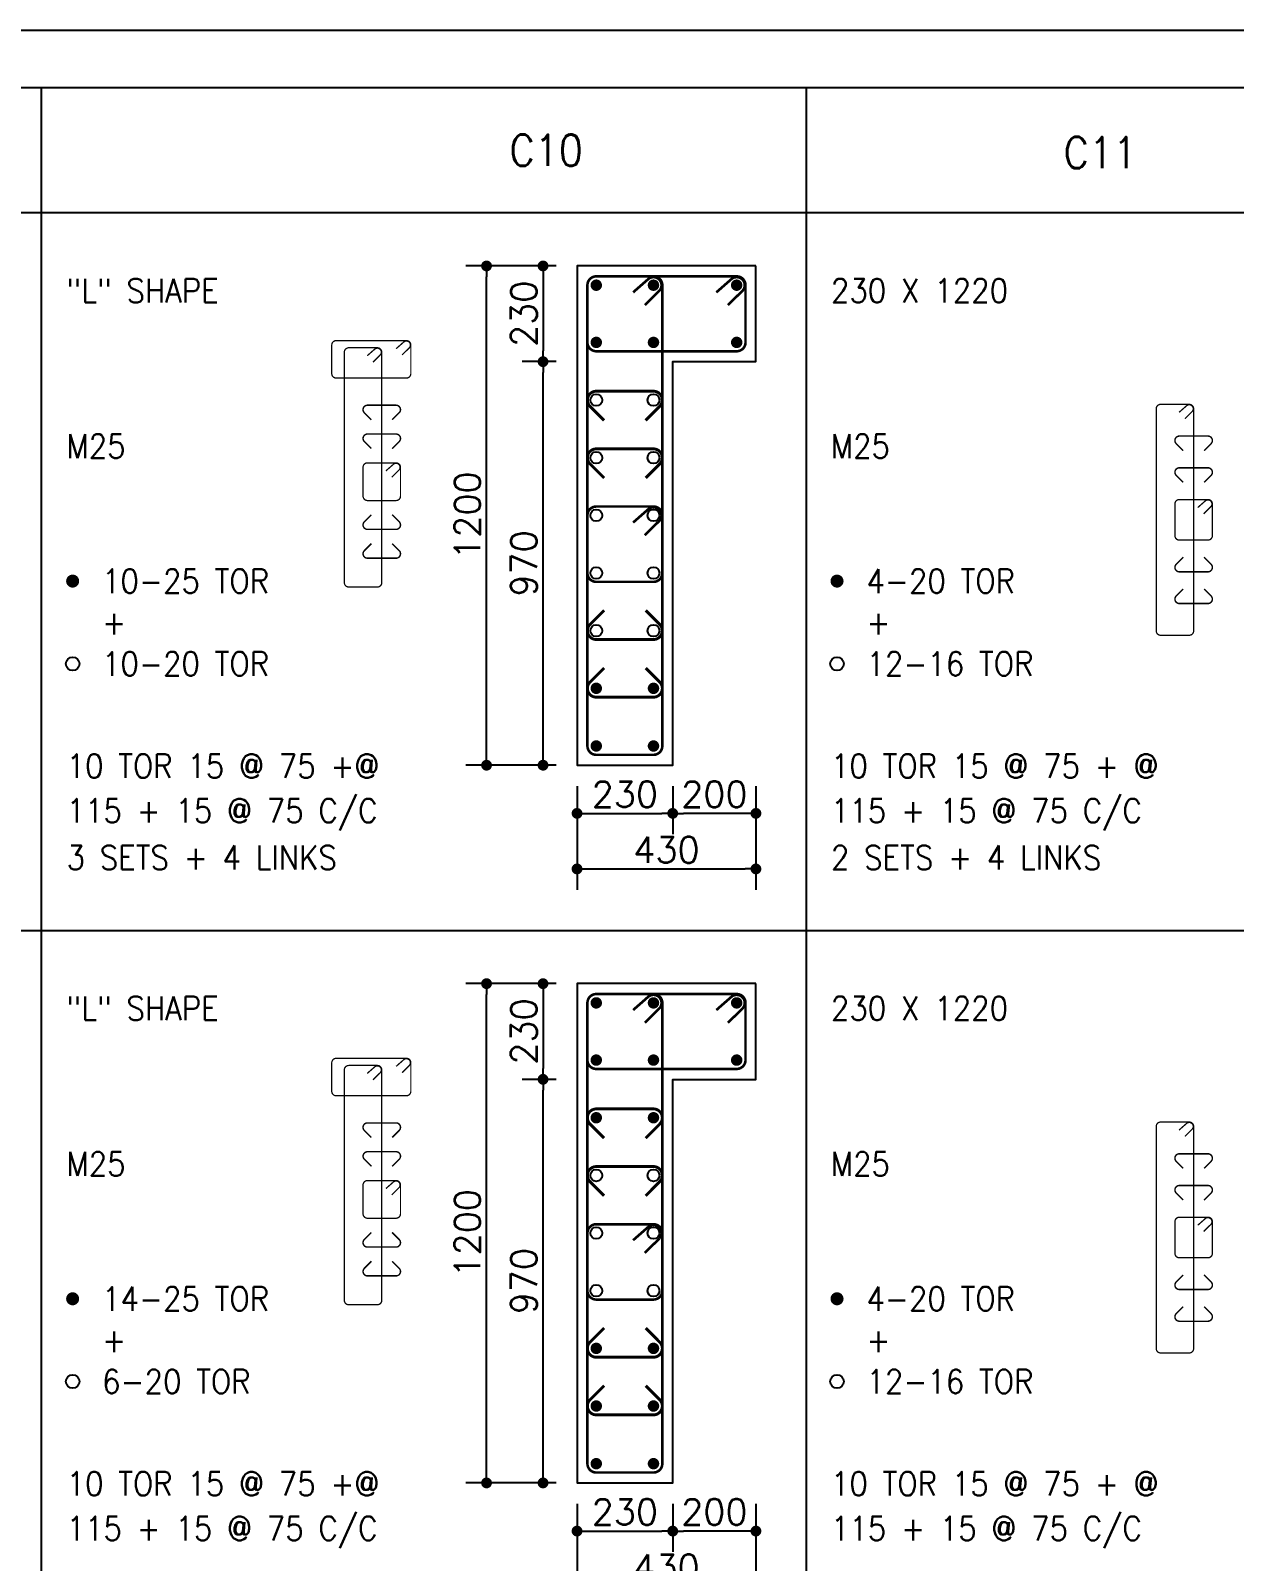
# Model space of a CAD drawing. Extents: x -200722 to 834823, y -494970 to 88783.
# Drawn here: x 291964 to 303538, y -54327 to -39610 of the extents above; entities that cross this region are included whole.
import ezdxf
from ezdxf.enums import TextEntityAlignment as Align

# ---------------------------------------------------------------- set-up
doc = ezdxf.new("R2010")
doc.units = 0
doc.header["$LTSCALE"] = 100
doc.header["$MEASUREMENT"] = 0
doc.header["$PDMODE"] = 34
doc.layers.get('0').update_dxf_attribs({"linetype": 'CONTINUOUS'})
doc.layers.get('DEFPOINTS').update_dxf_attribs({"linetype": 'CONTINUOUS'})
for name, color, linetype in [('5', 4, 'CONTINUOUS'), ('BEAM', 4, 'CONTINUOUS'), ('COL. SHED. STEEL.', 6, 'CONTINUOUS'), ('column', 240, 'CONTINUOUS'), ('STEEL', 6, 'CONTINUOUS'), ('TEXT', 2, 'CONTINUOUS')]:
    doc.layers.add(name, color=color, linetype=linetype)
doc.layers.add('9_PRINT BOUNDARY_NON PRINT', color=32, linetype='CONTINUOUS', plot=False)
doc.layers.add('9_TITLE TEXT', color=7, linetype='CONTINUOUS', lineweight=20)
doc.layers.add('g-dim', color=6, linetype='CONTINUOUS', lineweight=9)
doc.styles.add('ROMANS', font='romans.shx')
doc.styles.get("Standard").update_dxf_attribs({"font": 'simplex.shx'})
doc.dimstyles.new('STANDARD$0', dxfattribs={"dimtxt": 2.5, "dimasz": 2.5, "dimexe": 2, "dimexo": 0.7, "dimgap": 0.9, "dimtad": 1, "dimdec": 0, "dimdsep": 46, "dimtxsty": 'ROMANS', "dimcen": 0.09, "dimclrd": 4, "dimclre": 4, "dimclrt": 3, "dimadec": 0, "dimazin": 0, "dimtfac": 1, "dimtdec": 0, "dimtmove": 0, "dimatfit": 3, "dimfxl": 1, "dimtolj": 1, "dimtzin": 0, "dimarcsym": 0})

# ---------------------------------------------------------------- blocks, each defined once
blk = doc.blocks.new('DOT')
at = {"color": 0, "linetype": 'ByBlock'}
blk.add_line((-0.5, 0), (-1, 0), dxfattribs=at)
at = {"color": 0, "linetype": 'ByBlock', "const_width": 0.5}
blk.add_lwpolyline([(-0.25, 0, 1), (0.25, 0, 1)], format="xyb", close=True, dxfattribs=at)
blk = doc.blocks.new('*D154')
at = {"layer": 'BEAM', "color": 0, "lineweight": -2, "transparency": 16777216}
for p, q in [((297218, -53773), (297218, -54236)), ((298138, -53773), (298138, -54236)), ((297322, -54036), (298034, -54036))]:
    blk.add_line(p, q, dxfattribs=at)
at = {"layer": 'DEFPOINTS', "color": 0, "lineweight": -3, "transparency": 16777216}
for p in [(297218, -53573), (298138, -53573), (298138, -54036)]:
    blk.add_point(p, dxfattribs=at)
at = {"layer": 'BEAM', "color": 0, "lineweight": -2, "transparency": 16777216, "xscale": 104, "yscale": 104, "zscale": 104, "rotation": 180}
blk.add_blockref('DOT', (297218, -54036), dxfattribs=at)
at = {"layer": 'BEAM', "color": 0, "lineweight": -2, "transparency": 16777216, "xscale": 104, "yscale": 104, "zscale": 104}
blk.add_blockref('DOT', (298138, -54036), dxfattribs=at)
at = {"layer": 'BEAM', "color": 0, "transparency": 16777216, "insert": (297678, -53852), "char_height": 248, "attachment_point": 5}
blk.add_mtext('\\A1;230', dxfattribs=at)
blk = doc.blocks.new('_DOT')
at = {"color": 0, "linetype": 'ByBlock'}
blk.add_line((-0.5, 0), (-1, 0), dxfattribs=at)
at = {"color": 0, "linetype": 'ByBlock', "const_width": 0.5}
blk.add_lwpolyline([(-0.25, 0, 1), (0.25, 0, 1)], format="xyb", close=True, dxfattribs=at)
blk = doc.blocks.new('*D155')
at = {"layer": 'BEAM', "color": 0, "lineweight": -2, "transparency": 16777216}
for p, q in [((298138, -53773), (298138, -54236)), ((298938, -53773), (298938, -54236)), ((298834, -54036), (298242, -54036))]:
    blk.add_line(p, q, dxfattribs=at)
at = {"layer": 'DEFPOINTS', "color": 0, "lineweight": -3, "transparency": 16777216}
for p in [(298138, -53573), (298938, -53573), (298138, -54036)]:
    blk.add_point(p, dxfattribs=at)
at = {"layer": 'BEAM', "color": 0, "lineweight": -2, "transparency": 16777216, "xscale": 104, "yscale": 104, "zscale": 104, "rotation": 180}
blk.add_blockref('DOT', (298138, -54036), dxfattribs=at)
at = {"layer": 'BEAM', "color": 0, "lineweight": -2, "transparency": 16777216, "xscale": 104, "yscale": 104, "zscale": 104}
blk.add_blockref('DOT', (298938, -54036), dxfattribs=at)
at = {"layer": 'BEAM', "color": 0, "transparency": 16777216, "insert": (298538, -53852), "char_height": 248, "attachment_point": 5}
blk.add_mtext('\\A1;200', dxfattribs=at)
blk = doc.blocks.new('*D156')
at = {"layer": 'BEAM', "color": 0, "lineweight": -2, "transparency": 16777216}
for p, q in [((297218, -53773), (297218, -54770)), ((298938, -53773), (298938, -54770)), ((297322, -54570), (298834, -54570))]:
    blk.add_line(p, q, dxfattribs=at)
at = {"layer": 'DEFPOINTS', "color": 0, "lineweight": -3, "transparency": 16777216}
for p in [(297218, -53573), (298938, -53573), (298938, -54570)]:
    blk.add_point(p, dxfattribs=at)
at = {"layer": 'BEAM', "color": 0, "lineweight": -2, "transparency": 16777216, "xscale": 104, "yscale": 104, "zscale": 104, "rotation": 180}
blk.add_blockref('DOT', (297218, -54570), dxfattribs=at)
at = {"layer": 'BEAM', "color": 0, "lineweight": -2, "transparency": 16777216, "xscale": 104, "yscale": 104, "zscale": 104}
blk.add_blockref('DOT', (298938, -54570), dxfattribs=at)
at = {"layer": 'BEAM', "color": 0, "transparency": 16777216, "insert": (298078, -54386), "char_height": 248, "attachment_point": 5}
blk.add_mtext('\\A1;430', dxfattribs=at)
blk = doc.blocks.new('*D157')
at = {"layer": 'BEAM', "color": 0, "lineweight": -2, "transparency": 16777216}
for p, q in [((297018, -49693), (296691, -49693)), ((296891, -53469), (296891, -49797)), ((297018, -53573), (296691, -53573))]:
    blk.add_line(p, q, dxfattribs=at)
at = {"layer": 'DEFPOINTS', "color": 0, "lineweight": -3, "transparency": 16777216}
for p in [(296891, -49693), (297218, -49693), (297218, -53573)]:
    blk.add_point(p, dxfattribs=at)
at = {"layer": 'BEAM', "color": 0, "lineweight": -2, "transparency": 16777216, "xscale": 104, "yscale": 104, "zscale": 104}
for p, rotation in [((296891, -49693), 90), ((296891, -53573), 270)]:
    blk.add_blockref('DOT', p, dxfattribs=dict(at, rotation=rotation))
at = {"layer": 'BEAM', "color": 0, "transparency": 16777216, "insert": (296707, -51633), "char_height": 248, "attachment_point": 5, "rotation": 90}
blk.add_mtext('\\A1;970', dxfattribs=at)
blk = doc.blocks.new('*D158')
at = {"layer": 'BEAM', "color": 0, "lineweight": -2, "transparency": 16777216}
for p, q in [((297018, -48773), (296691, -48773)), ((296891, -48877), (296891, -49589)), ((297018, -49693), (296691, -49693))]:
    blk.add_line(p, q, dxfattribs=at)
at = {"layer": 'DEFPOINTS', "color": 0, "lineweight": -3, "transparency": 16777216}
for p in [(297218, -48773), (296891, -49693), (297218, -49693)]:
    blk.add_point(p, dxfattribs=at)
at = {"layer": 'BEAM', "color": 0, "lineweight": -2, "transparency": 16777216, "xscale": 104, "yscale": 104, "zscale": 104}
for p, rotation in [((296891, -48773), 90), ((296891, -49693), 270)]:
    blk.add_blockref('DOT', p, dxfattribs=dict(at, rotation=rotation))
at = {"layer": 'BEAM', "color": 0, "transparency": 16777216, "insert": (296707, -49233), "char_height": 248, "attachment_point": 5, "rotation": 90}
blk.add_mtext('\\A1;230', dxfattribs=at)
blk = doc.blocks.new('*D159')
at = {"layer": 'BEAM', "color": 0, "lineweight": -2, "transparency": 16777216}
for p, q in [((297018, -48773), (296148, -48773)), ((296348, -53469), (296348, -48877)), ((297018, -53573), (296148, -53573))]:
    blk.add_line(p, q, dxfattribs=at)
at = {"layer": 'DEFPOINTS', "color": 0, "lineweight": -3, "transparency": 16777216}
for p in [(296348, -48773), (297218, -48773), (297218, -53573)]:
    blk.add_point(p, dxfattribs=at)
at = {"layer": 'BEAM', "color": 0, "lineweight": -2, "transparency": 16777216, "xscale": 104, "yscale": 104, "zscale": 104}
for p, rotation in [((296348, -48773), 90), ((296348, -53573), 270)]:
    blk.add_blockref('DOT', p, dxfattribs=dict(at, rotation=rotation))
at = {"layer": 'BEAM', "color": 0, "transparency": 16777216, "insert": (296164, -51173), "char_height": 248, "attachment_point": 5, "rotation": 90}
blk.add_mtext('\\A1;1200', dxfattribs=at)
blk = doc.blocks.new('*D160')
at = {"layer": 'BEAM', "color": 0, "lineweight": -2, "transparency": 16777216}
for p, q in [((297218, -46873), (297218, -47336)), ((298138, -46873), (298138, -47336)), ((297322, -47136), (298034, -47136))]:
    blk.add_line(p, q, dxfattribs=at)
at = {"layer": 'DEFPOINTS', "color": 0, "lineweight": -3, "transparency": 16777216}
for p in [(297218, -46673), (298138, -46673), (298138, -47136)]:
    blk.add_point(p, dxfattribs=at)
at = {"layer": 'BEAM', "color": 0, "lineweight": -2, "transparency": 16777216, "xscale": 104, "yscale": 104, "zscale": 104, "rotation": 180}
blk.add_blockref('DOT', (297218, -47136), dxfattribs=at)
at = {"layer": 'BEAM', "color": 0, "lineweight": -2, "transparency": 16777216, "xscale": 104, "yscale": 104, "zscale": 104}
blk.add_blockref('DOT', (298138, -47136), dxfattribs=at)
at = {"layer": 'BEAM', "color": 0, "transparency": 16777216, "insert": (297678, -46952), "char_height": 248, "attachment_point": 5}
blk.add_mtext('\\A1;230', dxfattribs=at)
blk = doc.blocks.new('*D161')
at = {"layer": 'BEAM', "color": 0, "lineweight": -2, "transparency": 16777216}
for p, q in [((298138, -46873), (298138, -47336)), ((298938, -46873), (298938, -47336)), ((298834, -47136), (298242, -47136))]:
    blk.add_line(p, q, dxfattribs=at)
at = {"layer": 'DEFPOINTS', "color": 0, "lineweight": -3, "transparency": 16777216}
for p in [(298138, -46673), (298938, -46673), (298138, -47136)]:
    blk.add_point(p, dxfattribs=at)
at = {"layer": 'BEAM', "color": 0, "lineweight": -2, "transparency": 16777216, "xscale": 104, "yscale": 104, "zscale": 104, "rotation": 180}
blk.add_blockref('DOT', (298138, -47136), dxfattribs=at)
at = {"layer": 'BEAM', "color": 0, "lineweight": -2, "transparency": 16777216, "xscale": 104, "yscale": 104, "zscale": 104}
blk.add_blockref('DOT', (298938, -47136), dxfattribs=at)
at = {"layer": 'BEAM', "color": 0, "transparency": 16777216, "insert": (298538, -46952), "char_height": 248, "attachment_point": 5}
blk.add_mtext('\\A1;200', dxfattribs=at)
blk = doc.blocks.new('*D162')
at = {"layer": 'BEAM', "color": 0, "lineweight": -2, "transparency": 16777216}
for p, q in [((297218, -46873), (297218, -47870)), ((298938, -46873), (298938, -47870)), ((297322, -47670), (298834, -47670))]:
    blk.add_line(p, q, dxfattribs=at)
at = {"layer": 'DEFPOINTS', "color": 0, "lineweight": -3, "transparency": 16777216}
for p in [(297218, -46673), (298938, -46673), (298938, -47670)]:
    blk.add_point(p, dxfattribs=at)
at = {"layer": 'BEAM', "color": 0, "lineweight": -2, "transparency": 16777216, "xscale": 104, "yscale": 104, "zscale": 104, "rotation": 180}
blk.add_blockref('DOT', (297218, -47670), dxfattribs=at)
at = {"layer": 'BEAM', "color": 0, "lineweight": -2, "transparency": 16777216, "xscale": 104, "yscale": 104, "zscale": 104}
blk.add_blockref('DOT', (298938, -47670), dxfattribs=at)
at = {"layer": 'BEAM', "color": 0, "transparency": 16777216, "insert": (298078, -47486), "char_height": 248, "attachment_point": 5}
blk.add_mtext('\\A1;430', dxfattribs=at)
blk = doc.blocks.new('*D163')
at = {"layer": 'BEAM', "color": 0, "lineweight": -2, "transparency": 16777216}
for p, q in [((297018, -42793), (296691, -42793)), ((296891, -46569), (296891, -42897)), ((297018, -46673), (296691, -46673))]:
    blk.add_line(p, q, dxfattribs=at)
at = {"layer": 'DEFPOINTS', "color": 0, "lineweight": -3, "transparency": 16777216}
for p in [(296891, -42793), (297218, -42793), (297218, -46673)]:
    blk.add_point(p, dxfattribs=at)
at = {"layer": 'BEAM', "color": 0, "lineweight": -2, "transparency": 16777216, "xscale": 104, "yscale": 104, "zscale": 104}
for p, rotation in [((296891, -42793), 90), ((296891, -46673), 270)]:
    blk.add_blockref('DOT', p, dxfattribs=dict(at, rotation=rotation))
at = {"layer": 'BEAM', "color": 0, "transparency": 16777216, "insert": (296707, -44733), "char_height": 248, "attachment_point": 5, "rotation": 90}
blk.add_mtext('\\A1;970', dxfattribs=at)
blk = doc.blocks.new('*D164')
at = {"layer": 'BEAM', "color": 0, "lineweight": -2, "transparency": 16777216}
for p, q in [((297018, -41873), (296691, -41873)), ((296891, -41977), (296891, -42689)), ((297018, -42793), (296691, -42793))]:
    blk.add_line(p, q, dxfattribs=at)
at = {"layer": 'DEFPOINTS', "color": 0, "lineweight": -3, "transparency": 16777216}
for p in [(297218, -41873), (296891, -42793), (297218, -42793)]:
    blk.add_point(p, dxfattribs=at)
at = {"layer": 'BEAM', "color": 0, "lineweight": -2, "transparency": 16777216, "xscale": 104, "yscale": 104, "zscale": 104}
for p, rotation in [((296891, -41873), 90), ((296891, -42793), 270)]:
    blk.add_blockref('DOT', p, dxfattribs=dict(at, rotation=rotation))
at = {"layer": 'BEAM', "color": 0, "transparency": 16777216, "insert": (296707, -42333), "char_height": 248, "attachment_point": 5, "rotation": 90}
blk.add_mtext('\\A1;230', dxfattribs=at)
blk = doc.blocks.new('*D165')
at = {"layer": 'BEAM', "color": 0, "lineweight": -2, "transparency": 16777216}
for p, q in [((297018, -41873), (296148, -41873)), ((296348, -46569), (296348, -41977)), ((297018, -46673), (296148, -46673))]:
    blk.add_line(p, q, dxfattribs=at)
at = {"layer": 'DEFPOINTS', "color": 0, "lineweight": -3, "transparency": 16777216}
for p in [(296348, -41873), (297218, -41873), (297218, -46673)]:
    blk.add_point(p, dxfattribs=at)
at = {"layer": 'BEAM', "color": 0, "lineweight": -2, "transparency": 16777216, "xscale": 104, "yscale": 104, "zscale": 104}
for p, rotation in [((296348, -41873), 90), ((296348, -46673), 270)]:
    blk.add_blockref('DOT', p, dxfattribs=dict(at, rotation=rotation))
at = {"layer": 'BEAM', "color": 0, "transparency": 16777216, "insert": (296164, -44273), "char_height": 248, "attachment_point": 5, "rotation": 90}
blk.add_mtext('\\A1;1200', dxfattribs=at)

msp = doc.modelspace()

# ---------------------------------------------------------------- linework, layer by layer
at = {"color": 18, "true_color": 0x000000}
msp.add_lwpolyline([(223222.7, -104400.4), (314632.7, -104400.4), (314632.7, -40160.4), (223222.7, -40160.4)], close=True, dxfattribs=at)
at = {"layer": '5', "color": 7, "lineweight": -2}
for p, q in [((292069.6, -104400.4), (292069.6, -40160.4)), ((299422.7, -104400.4), (299422.7, -40160.4)), ((223222.7, -41360.4), (305172.7, -41360.4)), ((223222.7, -48260.4), (305172.7, -48260.4))]:
    msp.add_line(p, q, dxfattribs=at)
at = {"layer": '9_PRINT BOUNDARY_NON PRINT', "color": 18, "true_color": 0x000000}
msp.add_lwpolyline([(222672.7, -104950.4), (315182.7, -104950.4), (315182.7, -39610.4), (222672.7, -39610.4)], close=True, dxfattribs=at)
at = {"layer": '9_TITLE TEXT', "color": 18, "true_color": 0x000000}
msp.add_lwpolyline([(314632.7, -40160.4), (223222.7, -40160.4), (223222.7, -104400.4), (314632.7, -104400.4)], dxfattribs=at)
at = {"layer": 'COL. SHED. STEEL.', "color": 140, "linetype": 'Continuous', "const_width": 12.5}
for points in [[(303009.1, -44508.5), (303284.1, -44508.5, 0.4142136), (303326.6, -44466), (303326.6, -44161, 0.4142136), (303284.1, -44118.5), (303009.1, -44118.5, 0.4142136), (302966.6, -44161), (302966.6, -44466, 0.4142136)], [(303009.1, -51408.5), (303284.1, -51408.5, 0.4142136), (303326.6, -51366), (303326.6, -51061, 0.4142136), (303284.1, -51018.5), (303009.1, -51018.5, 0.4142136), (302966.6, -51061), (302966.6, -51366, 0.4142136)]]:
    msp.add_lwpolyline(points, format="xyb", close=True, dxfattribs=at)
for points in [[(303242.5, -44256.4), (303313.5, -44186.1, 0.9275277), (303258.7, -44131.8), (303186.2, -44195.5)], [(303242.5, -51156.4), (303313.5, -51086.1, 0.9275277), (303258.7, -51031.8), (303186.2, -51095.5)]]:
    msp.add_lwpolyline(points, format="xyb", dxfattribs=at)
at = {"layer": 'column', "color": 4, "linetype": 'Continuous'}
for points in [[(298937.9, -41872.9), (297217.9, -41872.9), (297217.9, -46673), (298137.9, -46673), (298137.9, -42792.9), (298937.9, -42792.9), (298937.9, -41872.9)], [(298937.9, -48772.9), (297217.9, -48772.9), (297217.9, -53573), (298137.9, -53573), (298137.9, -49692.9), (298937.9, -49692.9), (298937.9, -48772.9)]]:
    msp.add_lwpolyline(points, dxfattribs=at)
at = {"layer": 'g-dim', "color": 62, "lineweight": -2}
for points, const_width in [([(295203, -44128.2), (295478, -44128.2, 0.4142136), (295520.5, -44085.7), (295520.5, -43808.6, 0.4142136), (295478, -43766.1), (295203, -43766.1, 0.4142136), (295160.5, -43808.6), (295160.5, -44085.7, 0.4142136)], 12.5), ([(297402.9, -44910.1), (297952.9, -44910.1, 0.4142136), (298037.9, -44825.1), (298037.9, -44270.8, 0.4142136), (297952.9, -44185.8), (297402.9, -44185.8, 0.4142136), (297317.9, -44270.8), (297317.9, -44825.1, 0.4142136)], 25), ([(295203, -51028.2), (295478, -51028.2, 0.4142136), (295520.5, -50985.7), (295520.5, -50708.6, 0.4142136), (295478, -50666.1), (295203, -50666.1, 0.4142136), (295160.5, -50708.6), (295160.5, -50985.7, 0.4142136)], 12.5), ([(297402.9, -51810.1), (297952.9, -51810.1, 0.4142136), (298037.9, -51725.1), (298037.9, -51170.8, 0.4142136), (297952.9, -51085.8), (297402.9, -51085.8, 0.4142136), (297317.9, -51170.8), (297317.9, -51725.1, 0.4142136)], 25)]:
    msp.add_lwpolyline(points, format="xyb", close=True, dxfattribs=dict(at, const_width=const_width))
for points, const_width in [([(295436.4, -43904), (295507.5, -43833.7, 0.9275277), (295452.7, -43779.4), (295380.2, -43843)], 12.5), ([(297869.7, -44461.7), (298011.8, -44321, 0.9275277), (297902.2, -44212.4), (297757.2, -44339.7)], 25), ([(295436.4, -50804), (295507.5, -50733.7, 0.9275277), (295452.7, -50679.4), (295380.2, -50743)], 12.5), ([(297869.7, -51361.7), (298011.8, -51221, 0.9275277), (297902.2, -51112.4), (297757.2, -51239.7)], 25)]:
    msp.add_lwpolyline(points, format="xyb", dxfattribs=dict(at, const_width=const_width))
at = {"layer": 'STEEL', "color": 18, "true_color": 0x000000}
for points, const_width in [([(297402.9, -41972.9), (297952.9, -41972.9, -0.4142136), (298037.9, -42057.9), (298037.9, -46488, -0.4142136), (297952.9, -46573), (297402.9, -46573, -0.4142136), (297317.9, -46488), (297317.9, -42057.9, -0.4142136)], 25), ([(297402.9, -41972.9), (298752.9, -41972.9, -0.4142136), (298837.9, -42057.9), (298837.9, -42607.9, -0.4142136), (298752.9, -42692.9), (297402.9, -42692.9, -0.4142136), (297317.9, -42607.9), (297317.9, -42057.9, -0.4142136)], 25), ([(294902.4, -42590.8), (295577.4, -42590.8, -0.4142136), (295619.9, -42633.3), (295619.9, -42908.3, -0.4142136), (295577.4, -42950.8), (294902.4, -42950.8, -0.4142136), (294859.9, -42908.3), (294859.9, -42633.3, -0.4142136)], 12.5), ([(295023, -42659.6), (295298, -42659.6, -0.4142136), (295340.5, -42702.1), (295340.5, -44917.2, -0.4142136), (295298, -44959.7), (295023, -44959.7, -0.4142136), (294980.5, -44917.2), (294980.5, -42702.1, -0.4142136)], 12.5), ([(302829.1, -45423.5), (303104.1, -45423.5, 0.4142136), (303146.6, -45381), (303146.6, -43246, 0.4142136), (303104.1, -43203.5), (302829.1, -43203.5, 0.4142136), (302786.6, -43246), (302786.6, -45381, 0.4142136)], 12.5), ([(292337, -44902.9, 1), (292399.5, -44902.9, 1)], 62.5), ([(299686.4, -44902.9, 1), (299748.9, -44902.9, 1)], 62.5), ([(297402.9, -48872.9), (297952.9, -48872.9, -0.4142136), (298037.9, -48957.9), (298037.9, -53388, -0.4142136), (297952.9, -53473), (297402.9, -53473, -0.4142136), (297317.9, -53388), (297317.9, -48957.9, -0.4142136)], 25), ([(297402.9, -48872.9), (298752.9, -48872.9, -0.4142136), (298837.9, -48957.9), (298837.9, -49507.9, -0.4142136), (298752.9, -49592.9), (297402.9, -49592.9, -0.4142136), (297317.9, -49507.9), (297317.9, -48957.9, -0.4142136)], 25), ([(294902.4, -49490.8), (295577.4, -49490.8, -0.4142136), (295619.9, -49533.3), (295619.9, -49808.3, -0.4142136), (295577.4, -49850.8), (294902.4, -49850.8, -0.4142136), (294859.9, -49808.3), (294859.9, -49533.3, -0.4142136)], 12.5), ([(295023, -49559.6), (295298, -49559.6, -0.4142136), (295340.5, -49602.1), (295340.5, -51817.2, -0.4142136), (295298, -51859.7), (295023, -51859.7, -0.4142136), (294980.5, -51817.2), (294980.5, -49602.1, -0.4142136)], 12.5), ([(302829.1, -52323.5), (303104.1, -52323.5, 0.4142136), (303146.6, -52281), (303146.6, -50146, 0.4142136), (303104.1, -50103.5), (302829.1, -50103.5, 0.4142136), (302786.6, -50146), (302786.6, -52281, 0.4142136)], 12.5), ([(292337, -51802.9, 1), (292399.5, -51802.9, 1)], 62.5), ([(299686.4, -51802.9, 1), (299748.9, -51802.9, 1)], 62.5)]:
    msp.add_lwpolyline(points, format="xyb", close=True, dxfattribs=dict(at, const_width=const_width))
at = {"layer": 'STEEL', "color": 18, "linetype": 'Continuous', "true_color": 0x000000, "const_width": 55}
for points in [[(297402.9, -42085.4, 1), (297402.9, -42030.4, 1)], [(297952.9, -42085.4, -1), (297952.9, -42030.4, -1)], [(298752.9, -42085.4, -1), (298752.9, -42030.4, -1)], [(297402.9, -42635.4, 1), (297402.9, -42580.4, 1)], [(297952.9, -42635.4, -1), (297952.9, -42580.4, -1)], [(298752.9, -42635.4, -1), (298752.9, -42580.4, -1)], [(297402.9, -45961.2, 1), (297402.9, -45906.2, 1)], [(297952.9, -45961.2, -1), (297952.9, -45906.2, -1)], [(297402.9, -46515.5, 1), (297402.9, -46460.5, 1)], [(297952.9, -46515.5, -1), (297952.9, -46460.5, -1)], [(297402.9, -48985.4, 1), (297402.9, -48930.4, 1)], [(297952.9, -48985.4, -1), (297952.9, -48930.4, -1)], [(298752.9, -48985.4, -1), (298752.9, -48930.4, -1)], [(297402.9, -49535.4, 1), (297402.9, -49480.4, 1)], [(297952.9, -49535.4, -1), (297952.9, -49480.4, -1)], [(298752.9, -49535.4, -1), (298752.9, -49480.4, -1)], [(297402.9, -50089.7, 1), (297402.9, -50034.7, 1)], [(297952.9, -50089.7, -1), (297952.9, -50034.7, -1)], [(297402.9, -52306.9, 1), (297402.9, -52251.9, 1)], [(297952.9, -52306.9, -1), (297952.9, -52251.9, -1)], [(297402.9, -52861.2, 1), (297402.9, -52806.2, 1)], [(297952.9, -52861.2, -1), (297952.9, -52806.2, -1)], [(297402.9, -53415.5, 1), (297402.9, -53360.5, 1)], [(297952.9, -53415.5, -1), (297952.9, -53360.5, -1)]]:
    msp.add_lwpolyline(points, format="xyb", close=True, dxfattribs=at)
at = {"layer": 'STEEL', "color": 18, "true_color": 0x000000}
for points, const_width in [([(297869.7, -42248.8), (298011.8, -42108.1, 0.9275277), (297902.2, -41999.5), (297757.2, -42126.8)], 25), ([(298669.7, -42248.8), (298811.8, -42108.1, 0.9275277), (298702.2, -41999.5), (298557.2, -42126.8)], 25), ([(295256.4, -42797.6), (295327.5, -42727.2, 0.9275277), (295272.7, -42672.9), (295200.2, -42736.6)], 12.5), ([(295535.8, -42728.7), (295606.8, -42658.3, 0.9275277), (295552, -42604), (295479.5, -42667.7)], 12.5), ([(303062.5, -43341.4), (303133.5, -43271.1, 0.9275277), (303078.7, -43216.8), (303006.2, -43280.5)], 12.5), ([(297869.7, -49148.8), (298011.8, -49008.1, 0.9275277), (297902.2, -48899.5), (297757.2, -49026.8)], 25), ([(298669.7, -49148.8), (298811.8, -49008.1, 0.9275277), (298702.2, -48899.5), (298557.2, -49026.8)], 25), ([(295256.4, -49697.6), (295327.5, -49627.2, 0.9275277), (295272.7, -49572.9), (295200.2, -49636.6)], 12.5), ([(295535.8, -49628.7), (295606.8, -49558.3, 0.9275277), (295552, -49504), (295479.5, -49567.7)], 12.5), ([(303062.5, -50241.4), (303133.5, -50171.1, 0.9275277), (303078.7, -50116.8), (303006.2, -50180.5)], 12.5)]:
    msp.add_lwpolyline(points, format="xyb", dxfattribs=dict(at, const_width=const_width))
at = {"layer": 'STEEL', "color": 40}
for points in [[(297477.9, -43357.4, 28, 28, 0), (297342.8, -43222.3, 28, 28, -0.6681786), (297402.9, -43077.2, 28, 28, 0), (297952.9, -43077.2, 28, 28, -0.6681786), (298013, -43222.3, 28, 28, 0), (297878, -43357.4, 0, 0, 0)], [(295240.5, -43351.9, 14, 14, 0), (295173, -43284.3, 14, 14, -0.6681786), (295203, -43211.8, 14, 14, 0), (295478, -43211.8, 14, 14, -0.6681786), (295508.1, -43284.3, 14, 14, 0), (295440.5, -43351.9, 0, 0, 0)], [(295240.5, -43629, 14, 14, 0), (295173, -43561.5, 14, 14, -0.6681786), (295203, -43488.9, 14, 14, 0), (295478, -43488.9, 14, 14, -0.6681786), (295508.1, -43561.5, 14, 14, 0), (295440.5, -43629, 0, 0, 0)], [(303046.5, -43648.6, 14, 14, 0), (302979, -43581.1, 14, 14, -0.6681786), (303009.1, -43508.5, 14, 14, 0), (303284.1, -43508.5, 14, 14, -0.6681786), (303314.1, -43581.1, 14, 14, 0), (303246.6, -43648.6, 0, 0, 0)], [(297477.9, -43911.7, 28, 28, 0), (297342.8, -43776.6, 28, 28, -0.6681786), (297402.9, -43631.5, 28, 28, 0), (297952.9, -43631.5, 28, 28, -0.6681786), (298013, -43776.6, 28, 28, 0), (297878, -43911.7, 0, 0, 0)], [(303046.5, -43953.6, 14, 14, 0), (302979, -43886.1, 14, 14, -0.6681786), (303009.1, -43813.5, 14, 14, 0), (303284.1, -43813.5, 14, 14, -0.6681786), (303314.1, -43886.1, 14, 14, 0), (303246.6, -43953.6, 0, 0, 0)], [(295240.5, -44265.3, 14, 14, 0), (295173, -44332.8, 14, 14, 0.6681786), (295203, -44405.4, 14, 14, 0), (295478, -44405.4, 14, 14, 0.6681786), (295508.1, -44332.8, 14, 14, 0), (295440.5, -44265.3, 0, 0, 0)], [(295240.5, -44542.4, 14, 14, 0), (295173, -44610, 14, 14, 0.6681786), (295203, -44682.5, 14, 14, 0), (295478, -44682.5, 14, 14, 0.6681786), (295508.1, -44610, 14, 14, 0), (295440.5, -44542.4, 0, 0, 0)], [(303046.5, -44673.4, 14, 14, 0), (302979, -44741, 14, 14, 0.6681786), (303009.1, -44813.5, 14, 14, 0), (303284.1, -44813.5, 14, 14, 0.6681786), (303314.1, -44741, 14, 14, 0), (303246.6, -44673.4, 0, 0, 0)], [(303046.5, -44978.4, 14, 14, 0), (302979, -45046, 14, 14, 0.6681786), (303009.1, -45118.5, 14, 14, 0), (303284.1, -45118.5, 14, 14, 0.6681786), (303314.1, -45046, 14, 14, 0), (303246.6, -44978.4, 0, 0, 0)], [(297477.9, -45184.2, 28, 28, 0), (297342.8, -45319.3, 28, 28, 0.6681786), (297402.9, -45464.4, 28, 28, 0), (297952.9, -45464.4, 28, 28, 0.6681786), (298013, -45319.3, 28, 28, 0), (297878, -45184.2, 0, 0, 0)], [(297477.9, -45738.5, 28, 28, 0), (297342.8, -45873.6, 28, 28, 0.6681786), (297402.9, -46018.7, 28, 28, 0), (297952.9, -46018.7, 28, 28, 0.6681786), (298013, -45873.6, 28, 28, 0), (297878, -45738.5, 0, 0, 0)], [(297477.9, -50257.4, 28, 28, 0), (297342.8, -50122.3, 28, 28, -0.6681786), (297402.9, -49977.2, 28, 28, 0), (297952.9, -49977.2, 28, 28, -0.6681786), (298013, -50122.3, 28, 28, 0), (297878, -50257.4, 0, 0, 0)], [(295240.5, -50251.9, 14, 14, 0), (295173, -50184.3, 14, 14, -0.6681786), (295203, -50111.8, 14, 14, 0), (295478, -50111.8, 14, 14, -0.6681786), (295508.1, -50184.3, 14, 14, 0), (295440.5, -50251.9, 0, 0, 0)], [(295240.5, -50529, 14, 14, 0), (295173, -50461.5, 14, 14, -0.6681786), (295203, -50388.9, 14, 14, 0), (295478, -50388.9, 14, 14, -0.6681786), (295508.1, -50461.5, 14, 14, 0), (295440.5, -50529, 0, 0, 0)], [(303046.5, -50548.6, 14, 14, 0), (302979, -50481.1, 14, 14, -0.6681786), (303009.1, -50408.5, 14, 14, 0), (303284.1, -50408.5, 14, 14, -0.6681786), (303314.1, -50481.1, 14, 14, 0), (303246.6, -50548.6, 0, 0, 0)], [(297477.9, -50811.7, 28, 28, 0), (297342.8, -50676.6, 28, 28, -0.6681786), (297402.9, -50531.5, 28, 28, 0), (297952.9, -50531.5, 28, 28, -0.6681786), (298013, -50676.6, 28, 28, 0), (297878, -50811.7, 0, 0, 0)], [(303046.5, -50853.6, 14, 14, 0), (302979, -50786.1, 14, 14, -0.6681786), (303009.1, -50713.5, 14, 14, 0), (303284.1, -50713.5, 14, 14, -0.6681786), (303314.1, -50786.1, 14, 14, 0), (303246.6, -50853.6, 0, 0, 0)], [(295240.5, -51165.3, 14, 14, 0), (295173, -51232.8, 14, 14, 0.6681786), (295203, -51305.4, 14, 14, 0), (295478, -51305.4, 14, 14, 0.6681786), (295508.1, -51232.8, 14, 14, 0), (295440.5, -51165.3, 0, 0, 0)], [(295240.5, -51442.4, 14, 14, 0), (295173, -51510, 14, 14, 0.6681786), (295203, -51582.5, 14, 14, 0), (295478, -51582.5, 14, 14, 0.6681786), (295508.1, -51510, 14, 14, 0), (295440.5, -51442.4, 0, 0, 0)], [(303046.5, -51573.4, 14, 14, 0), (302979, -51641, 14, 14, 0.6681786), (303009.1, -51713.5, 14, 14, 0), (303284.1, -51713.5, 14, 14, 0.6681786), (303314.1, -51641, 14, 14, 0), (303246.6, -51573.4, 0, 0, 0)], [(303046.5, -51878.4, 14, 14, 0), (302979, -51946, 14, 14, 0.6681786), (303009.1, -52018.5, 14, 14, 0), (303284.1, -52018.5, 14, 14, 0.6681786), (303314.1, -51946, 14, 14, 0), (303246.6, -51878.4, 0, 0, 0)], [(297477.9, -52084.2, 28, 28, 0), (297342.8, -52219.3, 28, 28, 0.6681786), (297402.9, -52364.4, 28, 28, 0), (297952.9, -52364.4, 28, 28, 0.6681786), (298013, -52219.3, 28, 28, 0), (297878, -52084.2, 0, 0, 0)], [(297477.9, -52638.5, 28, 28, 0), (297342.8, -52773.6, 28, 28, 0.6681786), (297402.9, -52918.7, 28, 28, 0), (297952.9, -52918.7, 28, 28, 0.6681786), (298013, -52773.6, 28, 28, 0), (297878, -52638.5, 0, 0, 0)]]:
    msp.add_lwpolyline(points, format="xyseb", dxfattribs=at)
at = {"layer": 'STEEL', "color": 0}
for centre, radius in [((297402.9, -43162.2), 57), ((297952.9, -43162.2), 57), ((297402.9, -43716.5), 57), ((297952.9, -43716.5), 57), ((297402.9, -44270.8), 57), ((297952.9, -44270.8), 57), ((297402.9, -44825.1), 57), ((297952.9, -44825.1), 57), ((297402.9, -45379.4), 57), ((297952.9, -45379.4), 57), ((292368.3, -45697.9), 65.3), ((299717.6, -45697.9), 65.3), ((297402.9, -50616.5), 57), ((297952.9, -50616.5), 57), ((297402.9, -51170.8), 57), ((297952.9, -51170.8), 57), ((297402.9, -51725.1), 57), ((297952.9, -51725.1), 57), ((292368.3, -52597.9), 65.3), ((299717.6, -52597.9), 65.3)]:
    msp.add_circle(centre, radius, dxfattribs=at)

# ---------------------------------------------------------------- texts
at = {"layer": 'TEXT', "color": 18, "ltscale": 5, "true_color": 0x000000, "style": 'ROMANS', "width": 0.9}
for s, p in [('C10', (296921.3, -40760.4)), ('C11', (302248.8, -40783))]:
    msp.add_text(s, height=300, dxfattribs=at).set_placement(p, align=Align.MIDDLE)
for s, p in [('"L" SHAPE', (292309.9, -42110.4)), ('230 X 1220', (299659.2, -42110.4)), ('M25', (292309.9, -43605.4)), ('M25', (299659.2, -43605.4)), ('10-25 TOR', (292651.5, -44902.9)), ('4-20 TOR', (300000.8, -44902.9)), ('+', (292651.5, -45300.4)), ('+', (300000.8, -45300.4)), ('10-20 TOR', (292651.5, -45697.9)), ('12-16 TOR', (300000.8, -45697.9)), ('10 TOR 15 @ 75 +@', (292309.9, -46680.4)), ('10 TOR 15 @ 75 + @ ', (299659.2, -46680.4)), ('115 + 15 @ 75 C/C', (292309.9, -47110)), ('115 + 15 @ 75 C/C', (299659.2, -47110)), ('3 SETS + 4 LINKS', (292309.9, -47560.5)), ('2 SETS + 4 LINKS', (299659.2, -47560.5)), ('"L" SHAPE', (292309.9, -49010.4)), ('230 X 1220', (299659.2, -49010.4)), ('M25', (292309.9, -50505.4)), ('M25', (299659.2, -50505.4)), ('14-25 TOR', (292651.5, -51802.9)), ('4-20 TOR', (300000.8, -51802.9)), ('+', (292651.5, -52200.4)), ('+', (300000.8, -52200.4)), ('6-20 TOR', (292651.5, -52597.9)), ('12-16 TOR', (300000.8, -52597.9)), ('10 TOR 15 @ 75 +@', (292309.9, -53580.4)), ('10 TOR 15 @ 75 + @ ', (299659.2, -53580.4)), ('115 + 15 @ 75 C/C', (292309.9, -54010)), ('115 + 15 @ 75 C/C', (299659.2, -54010))]:
    msp.add_text(s, height=230, dxfattribs=at).set_placement(p, align=Align.MIDDLE_LEFT)

# ---------------------------------------------------------------- dimensions: what is measured, and where the dimension line sits
at = {"layer": 'BEAM', "color": 18, "true_color": 0x000000}
for base, p1, p2, angle, picture, middle in [((296348.1, -41872.9), (297217.9, -46673), (297217.9, -41872.9), 90, '*D165', (296164.1, -44272.9)), ((296890.5, -42792.9), (297217.9, -41872.9), (297217.9, -42792.9), 270, '*D164', (296706.5, -42332.9)), ((296890.5, -42792.9), (297217.9, -46673), (297217.9, -42792.9), 90, '*D163', (296706.5, -44732.9)), ((298137.9, -47136.4), (298937.9, -46673), (298137.9, -46673), 180, '*D161', (298537.9, -46952.4)), ((296348.1, -48772.9), (297217.9, -53573), (297217.9, -48772.9), 90, '*D159', (296164.1, -51172.9)), ((296890.5, -49692.9), (297217.9, -48772.9), (297217.9, -49692.9), 270, '*D158', (296706.5, -49232.9)), ((296890.5, -49692.9), (297217.9, -53573), (297217.9, -49692.9), 90, '*D157', (296706.5, -51632.9)), ((298137.9, -54036.4), (298937.9, -53573), (298137.9, -53573), 180, '*D155', (298537.9, -53852.4))]:
    dim = msp.add_linear_dim(base=base, p1=p1, p2=p2, angle=angle, dimstyle='STANDARD$0', override={"dimscale": 8, "dimtxt": 31, "dimasz": 13, "dimexe": 25, "dimexo": 25, "dimgap": 7.5, "dimlfac": 0.25, "dimzin": 3, "dimtxsty": 'Standard', "dimblk": 'DOT', "dimcen": 3, "dimdle": 4, "dimclrd": 0, "dimclre": 0, "dimclrt": 0, "dimtmove": 2, "dimldrblk": 'DOT', "dimtzin": 3}, dxfattribs=at)
    dim.commit()
    dim.dimension.update_dxf_attribs({"geometry": picture, "text_midpoint": middle})
for base, p1, p2, picture, middle in [((298137.9, -47136.4), (297217.9, -46673), (298137.9, -46673), '*D160', (297677.9, -46952.4)), ((298937.9, -47670.5), (297217.9, -46673), (298937.9, -46673), '*D162', (298077.9, -47486.5)), ((298137.9, -54036.4), (297217.9, -53573), (298137.9, -53573), '*D154', (297677.9, -53852.4)), ((298937.9, -54570.5), (297217.9, -53573), (298937.9, -53573), '*D156', (298077.9, -54386.5))]:
    dim = msp.add_linear_dim(base=base, p1=p1, p2=p2, dimstyle='STANDARD$0', override={"dimscale": 8, "dimtxt": 31, "dimasz": 13, "dimexe": 25, "dimexo": 25, "dimgap": 7.5, "dimlfac": 0.25, "dimzin": 3, "dimtxsty": 'Standard', "dimblk": 'DOT', "dimcen": 3, "dimdle": 4, "dimclrd": 0, "dimclre": 0, "dimclrt": 0, "dimtmove": 2, "dimldrblk": 'DOT', "dimtzin": 3}, dxfattribs=at)
    dim.commit()
    dim.dimension.update_dxf_attribs({"geometry": picture, "text_midpoint": middle})

doc.saveas('drawing.dxf')
